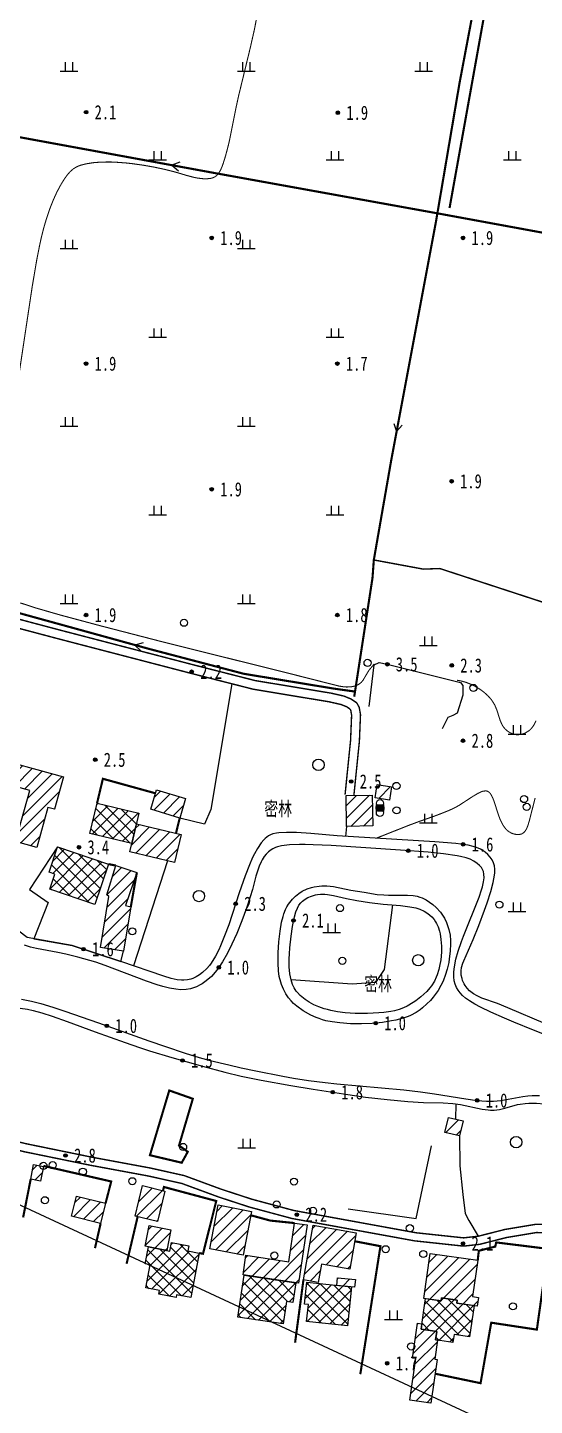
# Model space of a CAD drawing. Header units: metres. Extents: x 494039 to 619385, y 3351420 to 3402703.
# Drawn here: x 587434.9 to 587577.8, y 3393339.3 to 3393727.7 of the extents above; entities that cross this region are included whole.
import ezdxf
from ezdxf.enums import TextEntityAlignment as Align

# ---------------------------------------------------------------- set-up
doc = ezdxf.new("R2010")
doc.units = ezdxf.units.M
for name, pattern in [('2430', [0]), ('2450', [0]), ('4410a', [0]), ('8521', [0]), ('8522', [0]), ('9610', [0])]:
    doc.linetypes.add(name, pattern=pattern)
for name, color, linetype in [('210100', 130, 'Continuous'), ('220200', 130, 'Continuous'), ('261301', 141, 'Continuous'), ('310300', 8, 'Continuous'), ('310500', 8, 'Continuous'), ('380201', 8, '2430'), ('380202', 8, '2450'), ('440100', 8, 'Continuous'), ('510301', 8, 'Continuous'), ('510402', 8, 'Continuous'), ('720100', 8, 'Continuous'), ('760201', 8, '8521'), ('760202', 8, '8522'), ('810100', 8, '9610'), ('810200', 8, 'Continuous'), ('810302', 8, 'Continuous'), ('810501', 8, 'Continuous'), ('范围线', 8, 'Continuous')]:
    doc.layers.add(name, color=color, linetype=linetype)
doc.layers.add('710101', color=8, linetype='Continuous', lineweight=0)
pattern_1 = [(45, (0, 0), (-1.767766953, 1.767766953), []), (135, (0, 0), (-1.767766953, -1.767766953), [])]
pattern_2 = [(45, (0, 0), (-1.767766953, 1.767766953), [])]

# ---------------------------------------------------------------- blocks, each defined once
blk = doc.blocks.new('gc170')
at = {"linetype": 'Continuous'}
blk.add_circle((0, 0), 0.5, dxfattribs=at)
blk = doc.blocks.new('p_point')
for radius in [0.25, 0.2, 0.15, 0.1, 0.05]:
    blk.add_circle((0, 0), radius)
blk.add_point((0, 0))
blk = doc.blocks.new('gu')
at = {"flags": 128}
for points in [[(3.75, 0), (-3.75, 0)], [(2.71, -0.6), (3.75, 0), (3.75, 0), (2.71, 0.6)]]:
    blk.add_lwpolyline(points, dxfattribs=at)
blk = doc.blocks.new('vm')
at = {"linetype": 'Continuous'}
for p, q in [((1.25, 0), (-1.25, 0)), ((-0.5, 0), (-0.5, 1.3)), ((0.5, 1.3), (0.5, 0))]:
    blk.add_line(p, q, dxfattribs=at)
blk = doc.blocks.new('v1')
blk.add_circle((0, 0), 0.8)
blk = doc.blocks.new('1-3&1-4')
at = {"layer": '310300', "linetype": 'Continuous'}
h = blk.add_hatch(dxfattribs=at)
h.set_pattern_fill('ANSI31', color=8, scale=20, style=0)
h.set_pattern_definition(pattern_2)
h.paths.add_polyline_path([(587445.0749, 3393516.5075), (587442.5579, 3393507.3338), (587440.6583, 3393507.8551), (587437.5648, 3393496.5801), (587431.5579, 3393498.2282), (587435.5118, 3393512.639), (587421.4469, 3393516.498), (587423.1034, 3393522.5358)])
h = blk.add_hatch(dxfattribs=at)
h.set_pattern_fill('ANSI31', color=8, scale=20, style=0)
h.set_pattern_definition(pattern_2)
h.paths.add_polyline_path([(587479.4697, 3393510.3413), (587477.8137, 3393504.8646), (587469.6307, 3393507.339), (587471.2867, 3393512.8157)])
h = blk.add_hatch(dxfattribs=at)
h.set_pattern_fill('ANSI31', color=8, scale=20, style=0)
h.set_pattern_definition(pattern_2)
h.paths.add_polyline_path([(587537.5483, 3393513.6915), (587536.9575, 3393509.9382), (587532.905, 3393510.5761), (587533.4958, 3393514.3294)])
h = blk.add_hatch(dxfattribs=at)
h.set_pattern_fill('ANSI31', color=8, scale=20, style=0)
h.set_pattern_definition(pattern_2)
h.paths.add_polyline_path([(587524.8891, 3393502.5174), (587524.7296, 3393511.1974), (587532.0881, 3393511.3327), (587532.2476, 3393502.6526)])
h = blk.add_hatch(dxfattribs=at)
h.set_pattern_fill('ANSI31', color=8, scale=20, style=0)
h.set_pattern_definition(pattern_2)
h.paths.add_polyline_path([(587465.6288, 3393503.273), (587478.243, 3393500.2649), (587476.3516, 3393492.3337), (587463.7375, 3393495.3418)])
h = blk.add_hatch(dxfattribs=at)
h.set_pattern_fill('ANSI31', color=8, scale=20, style=0)
h.set_pattern_definition(pattern_2)
h.paths.add_polyline_path([(587465.7299, 3393489.4847), (587462.52, 3393480.1864), (587464.0322, 3393479.8952), (587461.9676, 3393467.3135), (587455.4661, 3393468.3803), (587457.8341, 3393482.8114), (587457.2276, 3393483.2769), (587459.7986, 3393491.4837)])
h = blk.add_hatch(dxfattribs=at)
h.set_pattern_fill('ANSI31', color=8, scale=20, style=0)
h.set_pattern_definition(pattern_2)
h.paths.add_polyline_path([(587557.7525, 3393419.4972), (587556.7444, 3393415.2994), (587552.6045, 3393416.2936), (587553.6125, 3393420.4914)])
h = blk.add_hatch(dxfattribs=at)
h.set_pattern_fill('ANSI31', color=8, scale=20, style=0)
h.set_pattern_definition(pattern_2)
h.paths.add_polyline_path([(587436.6165, 3393407.2215), (587439.4265, 3393406.666), (587438.6096, 3393402.5336), (587435.7996, 3393403.089)])
h = blk.add_hatch(dxfattribs=at)
h.set_pattern_fill('ANSI31', color=8, scale=20, style=0)
h.set_pattern_definition(pattern_2)
h.paths.add_polyline_path([(587471.5519, 3393391.127), (587465.2262, 3393392.6444), (587467.2954, 3393401.2701), (587473.621, 3393399.7528)])
h = blk.add_hatch(dxfattribs=at)
h.set_pattern_fill('ANSI31', color=8, scale=20, style=0)
h.set_pattern_definition(pattern_2)
h.paths.add_polyline_path([(587456.9187, 3393396.3264), (587455.5246, 3393390.6371), (587447.3366, 3393392.6435), (587448.7308, 3393398.3328)])
h = blk.add_hatch(dxfattribs=at)
h.set_pattern_fill('ANSI31', color=8, scale=20, style=0)
h.set_pattern_definition(pattern_2)
h.paths.add_polyline_path([(587488.6719, 3393395.833), (587498.0667, 3393394.0055), (587495.6644, 3393381.6561), (587486.2696, 3393383.4836)])
h = blk.add_hatch(dxfattribs=at)
h.set_pattern_fill('ANSI31', color=8, scale=20, style=0)
h.set_pattern_definition(pattern_2)
h.paths.add_polyline_path([(587468.072, 3393384.1867), (587469.1884, 3393390.0077), (587475.2749, 3393388.8404), (587474.1585, 3393383.0194)])
h = blk.add_hatch(dxfattribs=at)
h.set_pattern_fill('ANSI31', color=8, scale=20, style=0)
h.set_pattern_definition(pattern_2)
h.paths.add_polyline_path([(587495.6732, 3393376.1341), (587496.4967, 3393381.6384), (587508.5688, 3393379.8323), (587510.1983, 3393390.7244), (587513.7998, 3393390.1856), (587511.3467, 3393373.7892)])
h = blk.add_hatch(dxfattribs=at)
h.set_pattern_fill('ANSI31', color=8, scale=20, style=0)
h.set_pattern_definition(pattern_2)
h.paths.add_polyline_path([(587527.5851, 3393388.0133), (587525.7652, 3393377.7549), (587517.8271, 3393379.1632), (587516.9025, 3393373.9516), (587512.7001, 3393374.6972), (587515.4446, 3393390.1671)])
h = blk.add_hatch(dxfattribs=at)
h.set_pattern_fill('ANSI31', color=8, scale=20, style=0)
h.set_pattern_definition(pattern_2)
h.paths.add_polyline_path([(587555.9189, 3393368.1559), (587556.0453, 3393369.0324), (587551.6253, 3393369.6702), (587551.4988, 3393368.7937), (587546.6149, 3393369.4985), (587548.4425, 3393382.1638), (587561.8458, 3393380.2297), (587560.3714, 3393370.0112), (587562.0535, 3393369.7684), (587561.7005, 3393367.3217)])
h = blk.add_hatch(dxfattribs=at)
h.set_pattern_fill('ANSI31', color=8, scale=20, style=0)
h.set_pattern_definition(pattern_2)
h.paths.add_polyline_path([(587522.1092, 3393373.1554), (587522.3387, 3393375.3343), (587527.3594, 3393374.8055), (587527.1299, 3393372.6266)])
h = blk.add_hatch(dxfattribs=at)
h.set_pattern_fill('ANSI31', color=8, scale=20, style=0)
h.set_pattern_definition(pattern_2)
h.paths.add_polyline_path([(587550.2883, 3393360.1695), (587549.9469, 3393357.804), (587550.495, 3393357.7249), (587549.7177, 3393352.3382), (587550.4418, 3393352.2338), (587548.6652, 3393339.9221), (587542.6764, 3393340.7863), (587544.3692, 3393352.5178), (587543.4501, 3393352.6504), (587544.8679, 3393362.476), (587546.1151, 3393362.296), (587545.8996, 3393360.8028)])
at = {"layer": '310500', "linetype": 'Continuous'}
h = blk.add_hatch(dxfattribs=at)
h.set_pattern_fill('ANSI37', color=8, scale=20, style=0)
h.set_pattern_definition(pattern_1)
h.paths.add_polyline_path([(587466.3319, 3393506.2213), (587464.3008, 3393497.7043), (587452.4736, 3393500.5247), (587454.5046, 3393509.0417)])
h = blk.add_hatch(dxfattribs=at)
h.set_pattern_fill('ANSI37', color=8, scale=20, style=0)
h.set_pattern_definition(pattern_1)
h.paths.add_polyline_path([(587457.7186, 3393491.9057), (587453.9113, 3393480.5484), (587441.1561, 3393484.8243), (587442.5778, 3393489.065), (587440.973, 3393489.603), (587443.3587, 3393496.7196)])
h = blk.add_hatch(dxfattribs=at)
h.set_pattern_fill('ANSI37', color=8, scale=20, style=0)
h.set_pattern_definition(pattern_1)
h.paths.add_polyline_path([(587480.9299, 3393369.7263), (587476.9472, 3393370.4901), (587476.8049, 3393369.7481), (587471.9082, 3393370.6872), (587472.0998, 3393371.6861), (587468.2287, 3393372.4285), (587469.4841, 3393378.9742), (587468.091, 3393379.2414), (587469.0051, 3393384.0077), (587475.0312, 3393382.852), (587475.4953, 3393385.2719), (587480.3645, 3393384.3381), (587480.0875, 3393382.8936), (587483.3357, 3393382.2707)])
h = blk.add_hatch(dxfattribs=at)
h.set_pattern_fill('ANSI37', color=8, scale=20, style=0)
h.set_pattern_definition(pattern_1)
h.paths.add_polyline_path([(587510.5501, 3393373.9084), (587509.7205, 3393368.3634), (587507.952, 3393368.628), (587507.0096, 3393362.3292), (587494.2125, 3393364.2437), (587495.9844, 3393376.0875)])
h = blk.add_hatch(dxfattribs=at)
h.set_pattern_fill('ANSI37', color=8, scale=20, style=0)
h.set_pattern_definition(pattern_1)
h.paths.add_polyline_path([(587526.2394, 3393372.7204), (587525.0874, 3393361.7829), (587513.6055, 3393362.9923), (587514.1074, 3393367.757), (587513.0414, 3393367.8693), (587513.6916, 3393374.0421)])
h = blk.add_hatch(dxfattribs=at)
h.set_pattern_fill('ANSI37', color=8, scale=20, style=0)
h.set_pattern_definition(pattern_1)
h.paths.add_polyline_path([(587551.4988, 3393368.7937), (587551.6253, 3393369.6702), (587556.0453, 3393369.0324), (587555.9189, 3393368.1559), (587560.8383, 3393367.4461), (587559.5721, 3393358.6713), (587555.1637, 3393359.3074), (587554.8448, 3393357.0972), (587549.9469, 3393357.804), (587550.2883, 3393360.1695), (587545.8996, 3393360.8028), (587547.1433, 3393369.4222)])
at = {"layer": '210100', "color": 141, "linetype": 'Continuous', "flags": 128}
blk.add_lwpolyline([(587433.2055, 3393453.8438), (587436.0383, 3393453.2797), (587438.654, 3393452.5967), (587442.0433, 3393451.5634), (587445.4125, 3393450.4461), (587454.8915, 3393447.1452), (587469.0705, 3393442.1202), (587473.8041, 3393440.4732), (587479.3467, 3393438.6199), (587483.3342, 3393437.3922), (587486.4454, 3393436.5411), (587491.6799, 3393435.2764), (587495.1872, 3393434.4953), (587499.2892, 3393433.6235), (587506.9278, 3393432.1093), (587509.874, 3393431.5805), (587514.089, 3393430.9229), (587518.7899, 3393430.3557), (587522.1563, 3393430.0137), (587541.0309, 3393428.2748), (587545.7328, 3393427.7264), (587549.7005, 3393427.1353), (587558.4549, 3393425.6933), (587561.6886, 3393425.2892), (587564.2817, 3393425.1012), (587566.3106, 3393425.0962), (587568.362, 3393425.2793), (587574.5647, 3393426.4384), (587575.9465, 3393426.6166), (587577.2131, 3393426.6988), (587579.2476, 3393426.6896)], dxfattribs=at)
at = {"layer": '210100', "color": 141, "linetype": 'Continuous', "elevation": 1.1471, "flags": 128}
blk.add_lwpolyline([(587582.5387, 3393443.1496), (587577.5485, 3393445.1177), (587572.0627, 3393447.3545), (587569.3712, 3393448.4819), (587565.5117, 3393450.1816), (587562.5816, 3393451.5949), (587560.9963, 3393452.4381), (587559.5319, 3393453.3235), (587558.4262, 3393454.1217), (587557.5711, 3393454.8707), (587556.9173, 3393455.5694), (587556.3379, 3393456.3315), (587555.8523, 3393457.1503), (587555.4737, 3393458.0506), (587555.231, 3393459.0333), (587555.1156, 3393460.1517), (587555.1073, 3393460.7714), (587555.1378, 3393461.498), (587555.2996, 3393462.944), (587555.7128, 3393465.0609), (587556.3538, 3393467.3964), (587557.2517, 3393470.0537), (587557.8133, 3393471.5558), (587562.2135, 3393482.5751), (587562.9424, 3393484.6476), (587563.2001, 3393485.5169), (587563.5106, 3393486.8919), (587563.6387, 3393488.06), (587563.606, 3393489.0193), (587563.4541, 3393489.779), (587563.236, 3393490.3545), (587562.8632, 3393490.9753), (587562.3858, 3393491.5296), (587561.7216, 3393492.1116), (587560.7203, 3393492.7695), (587559.7284, 3393493.2534), (587558.6012, 3393493.6627), (587557.0226, 3393494.0704), (587556.0616, 3393494.2591), (587552.1517, 3393494.8293), (587547.8774, 3393495.259), (587540.0836, 3393495.8341), (587520.5199, 3393497.1336), (587515.4791, 3393497.354), (587513.2353, 3393497.3959), (587511.5503, 3393497.391), (587508.7357, 3393497.2815), (587506.5443, 3393497.047), (587505.4239, 3393496.7843), (587504.7947, 3393496.5563), (587504.0294, 3393496.1722), (587503.6131, 3393495.9101), (587502.8366, 3393495.3081), (587502.2047, 3393494.6826), (587501.6574, 3393494.0037), (587501.0719, 3393493.0901), (587500.7647, 3393492.5127), (587500.2304, 3393491.3051), (587499.9219, 3393490.4686), (587499.3234, 3393488.523), (587498.3307, 3393484.7562), (587497.7219, 3393482.671), (587496.6576, 3393479.4749), (587495.3253, 3393475.8952), (587493.8918, 3393472.3761), (587492.5426, 3393469.3503), (587491.2852, 3393466.8117), (587489.8847, 3393464.3499), (587488.8334, 3393462.7715), (587487.7914, 3393461.4269), (587486.7356, 3393460.2615), (587485.2786, 3393458.9515), (587484.1265, 3393458.1491), (587483.6107, 3393457.8533), (587482.5338, 3393457.3421), (587481.4109, 3393456.943), (587480.8372, 3393456.7883), (587479.6747, 3393456.5764), (587478.1347, 3393456.5055), (587476.6883, 3393456.6149), (587474.9832, 3393456.9039), (587473.0359, 3393457.3817), (587471.4775, 3393457.8393), (587468.4161, 3393458.8702), (587456.7831, 3393463.3111), (587454.1293, 3393464.2361), (587452.4711, 3393464.7597), (587449.1197, 3393465.706), (587445.7365, 3393466.5316), (587443.4558, 3393467.0096), (587437.4217, 3393468.1388), (587435.7847, 3393468.5285), (587434.0973, 3393469.0343)], dxfattribs=at)
blk.add_lwpolyline([(587529.7841, 3393483.9437), (587533.5317, 3393483.3689), (587535.368, 3393483.1953), (587536.704, 3393483.15), (587542.0124, 3393483.164), (587543.6098, 3393483.0394), (587544.7798, 3393482.8345), (587545.541, 3393482.6227), (587546.2179, 3393482.3666), (587547.2678, 3393481.8462), (587548.275, 3393481.2152), (587549.2333, 3393480.4938), (587550.1326, 3393479.6949), (587551.3358, 3393478.3617), (587552.1102, 3393477.2221), (587552.4453, 3393476.6279), (587553.0296, 3393475.3957), (587553.699, 3393473.4691), (587554.0399, 3393471.8651), (587554.1782, 3393470.3327), (587554.1931, 3393469.4072), (587554.0949, 3393467.3954), (587553.8334, 3393465.2333), (587553.6577, 3393464.2047), (587553.2322, 3393462.2734), (587552.7089, 3393460.4895), (587552.2079, 3393459.1641), (587551.8359, 3393458.3522), (587551.4751, 3393457.6544), (587550.6719, 3393456.2994), (587549.2877, 3393454.3746), (587548.5094, 3393453.4668), (587547.5316, 3393452.4733), (587546.2733, 3393451.3709), (587545.6144, 3393450.8595), (587544.4749, 3393450.0766), (587542.9294, 3393449.2332), (587542.2284, 3393448.9359), (587540.784, 3393448.443), (587538.7963, 3393447.9379), (587537.5305, 3393447.6844), (587534.9668, 3393447.2808), (587532.1217, 3393446.9746), (587529.0466, 3393446.8395), (587526.0137, 3393446.902), (587522.9978, 3393447.1205), (587520.7575, 3393447.4121), (587519.0378, 3393447.7546), (587518.0686, 3393448.016), (587517.0977, 3393448.342), (587516.3307, 3393448.6421), (587514.8247, 3393449.3285), (587512.653, 3393450.5397), (587510.8013, 3393451.8399), (587509.8782, 3393452.6432), (587509.218, 3393453.3296), (587508.5262, 3393454.2017), (587508.1324, 3393454.7797), (587507.7656, 3393455.3782), (587507.11, 3393456.6242), (587506.5601, 3393457.9197), (587506.3286, 3393458.5813), (587505.9046, 3393460.2297), (587505.6745, 3393461.7975), (587505.536, 3393463.9632), (587505.5608, 3393466.869), (587505.772, 3393469.9495), (587506.1333, 3393473.0171), (587506.5642, 3393475.4856), (587506.9545, 3393477.0901), (587507.194, 3393477.8735), (587507.6817, 3393479.1402), (587508.0425, 3393479.87), (587508.5021, 3393480.623), (587509.5809, 3393481.9747), (587510.4728, 3393482.8483), (587510.9504, 3393483.2517), (587511.4474, 3393483.6294), (587512.3889, 3393484.2339), (587513.7861, 3393484.8826), (587515.0219, 3393485.2763), (587515.725, 3393485.4442), (587517.1521, 3393485.6792), (587517.871, 3393485.7466), (587519.307, 3393485.774), (587521.1735, 3393485.5769), (587526.0777, 3393484.5832)], close=True, dxfattribs=at)
at = {"layer": '220200', "color": 141, "linetype": 'Continuous', "const_width": 0.6, "flags": 128}
for points in [[(587573.1701, 3393799.093), (587556.6917, 3393711.9052), (587550.0721, 3393672.9697), (587537.4054, 3393605.4512), (587532.5476, 3393577.6191), (587532.1779, 3393572.5724), (587527.0199, 3393539.0613)], [(587575.7848, 3393797.4351), (587564.8324, 3393737.6122), (587553.8983, 3393676.8012)], [(587527.2441, 3393540.5182), (587521.0192, 3393541.3997), (587495.839, 3393545.5451), (587469.3964, 3393552.4896), (587415.7277, 3393567.2824), (587363.4387, 3393580.974), (587327.9641, 3393590.9553)]]:
    blk.add_lwpolyline(points, dxfattribs=at)
at = {"layer": '220200', "color": 141, "linetype": 'Continuous', "const_width": 0.6, "elevation": 2.7721, "flags": 128}
for points in [[(587550.4704, 3393675.3125), (587488.1284, 3393686.5846), (587418.7728, 3393699.3165), (587348.6963, 3393711.8664)], [(587550.4704, 3393675.3125), (587606.5851, 3393664.9995)]]:
    blk.add_lwpolyline(points, dxfattribs=at)
at = {"layer": '310300', "color": 8, "linetype": 'Continuous', "flags": 128}
for points in [[(587445.0749, 3393516.5075), (587442.5579, 3393507.3338), (587440.6583, 3393507.8551), (587437.5648, 3393496.5801), (587431.5579, 3393498.2282), (587435.5118, 3393512.639), (587421.4469, 3393516.498), (587423.1034, 3393522.5358)], [(587479.4697, 3393510.3413), (587477.8137, 3393504.8646), (587469.6307, 3393507.339), (587471.2867, 3393512.8157)], [(587524.8891, 3393502.5174), (587524.7296, 3393511.1974), (587532.0881, 3393511.3327), (587532.2476, 3393502.6526)], [(587465.7299, 3393489.4847), (587462.52, 3393480.1864), (587464.0322, 3393479.8952), (587461.9676, 3393467.3135), (587455.4661, 3393468.3803), (587457.8341, 3393482.8114), (587457.2276, 3393483.2769), (587459.7986, 3393491.4837)], [(587495.6732, 3393376.1341), (587496.4967, 3393381.6384), (587508.5688, 3393379.8323), (587510.1983, 3393390.7244), (587513.7998, 3393390.1856), (587511.3467, 3393373.7892)], [(587527.5851, 3393388.0133), (587525.7652, 3393377.7549), (587517.8271, 3393379.1632), (587516.9025, 3393373.9516), (587512.7001, 3393374.6972), (587515.4446, 3393390.1671)], [(587555.9189, 3393368.1559), (587556.0453, 3393369.0324), (587551.6253, 3393369.6702), (587551.4988, 3393368.7937), (587546.6149, 3393369.4985), (587548.4425, 3393382.1638), (587561.8458, 3393380.2297), (587560.3714, 3393370.0112), (587562.0535, 3393369.7684), (587561.7005, 3393367.3217)], [(587550.2883, 3393360.1695), (587549.9469, 3393357.804), (587550.495, 3393357.7249), (587549.7177, 3393352.3382), (587550.4418, 3393352.2338), (587548.6652, 3393339.9221), (587542.6764, 3393340.7863), (587544.3692, 3393352.5178), (587543.4501, 3393352.6504), (587544.8679, 3393362.476), (587546.1151, 3393362.296), (587545.8996, 3393360.8028)]]:
    blk.add_lwpolyline(points, close=True, dxfattribs=at)
for points, elevation in [([(587537.5483, 3393513.6915), (587536.9575, 3393509.9382), (587532.905, 3393510.5761), (587533.4958, 3393514.3294)], 6.1745), ([(587465.6288, 3393503.273), (587478.243, 3393500.2649), (587476.3516, 3393492.3337), (587463.7375, 3393495.3418)], 6.7863), ([(587557.7525, 3393419.4972), (587556.7444, 3393415.2994), (587552.6045, 3393416.2936), (587553.6125, 3393420.4914)], 6.2997), ([(587436.6165, 3393407.2215), (587439.4265, 3393406.666), (587438.6096, 3393402.5336), (587435.7996, 3393403.089)], 4.9104), ([(587471.5519, 3393391.127), (587465.2262, 3393392.6444), (587467.2954, 3393401.2701), (587473.621, 3393399.7528)], 5.2673), ([(587456.9187, 3393396.3264), (587455.5246, 3393390.6371), (587447.3366, 3393392.6435), (587448.7308, 3393398.3328)], 5.0293), ([(587488.6719, 3393395.833), (587498.0667, 3393394.0055), (587495.6644, 3393381.6561), (587486.2696, 3393383.4836)], 5.416), ([(587468.072, 3393384.1867), (587469.1884, 3393390.0077), (587475.2749, 3393388.8404), (587474.1585, 3393383.0194)], 5.2673), ([(587522.1092, 3393373.1554), (587522.3387, 3393375.3343), (587527.3594, 3393374.8055), (587527.1299, 3393372.6266)], 5.9205)]:
    blk.add_lwpolyline(points, close=True, dxfattribs=dict(at, elevation=elevation))
at = {"layer": '310500', "color": 8, "linetype": 'Continuous', "flags": 128}
for points, elevation in [([(587466.3319, 3393506.2213), (587464.3008, 3393497.7043), (587452.4736, 3393500.5247), (587454.5046, 3393509.0417)], 9.5987), ([(587457.7186, 3393491.9057), (587453.9113, 3393480.5484), (587441.1561, 3393484.8243), (587442.5778, 3393489.065), (587440.973, 3393489.603), (587443.3587, 3393496.7196)], 13.7253), ([(587480.9299, 3393369.7263), (587476.9472, 3393370.4901), (587476.8049, 3393369.7481), (587471.9082, 3393370.6872), (587472.0998, 3393371.6861), (587468.2287, 3393372.4285), (587469.4841, 3393378.9742), (587468.091, 3393379.2414), (587469.0051, 3393384.0077), (587475.0312, 3393382.852), (587475.4953, 3393385.2719), (587480.3645, 3393384.3381), (587480.0875, 3393382.8936), (587483.3357, 3393382.2707)], 13.2449), ([(587510.5501, 3393373.9084), (587509.7205, 3393368.3634), (587507.952, 3393368.628), (587507.0096, 3393362.3292), (587494.2125, 3393364.2437), (587495.9844, 3393376.0875)], 10.7021), ([(587526.2394, 3393372.7204), (587525.0874, 3393361.7829), (587513.6055, 3393362.9923), (587514.1074, 3393367.757), (587513.0414, 3393367.8693), (587513.6916, 3393374.0421)], 12.3304), ([(587551.4988, 3393368.7937), (587551.6253, 3393369.6702), (587556.0453, 3393369.0324), (587555.9189, 3393368.1559), (587560.8383, 3393367.4461), (587559.5721, 3393358.6713), (587555.1637, 3393359.3074), (587554.8448, 3393357.0972), (587549.9469, 3393357.804), (587550.2883, 3393360.1695), (587545.8996, 3393360.8028), (587547.1433, 3393369.4222)], 9.1511)]:
    blk.add_lwpolyline(points, close=True, dxfattribs=dict(at, elevation=elevation))
at = {"layer": '380201', "color": 8, "linetype": '2430', "const_width": 0.6, "flags": 128}
for points, elevation in [([(587470.9939, 3393511.8474), (587456.1575, 3393515.9463), (587454.5046, 3393509.0417)], 5.9247), ([(587476.7758, 3393500.6148), (587477.8137, 3393504.8646)], 5.5487), ([(587459.7986, 3393491.4837), (587457.7186, 3393491.9057)], 6.4154), ([(587464.0322, 3393479.8952), (587465.7299, 3393489.4847)], 6.4154), ([(587456.9187, 3393396.3264), (587458.5039, 3393402.4423), (587439.3969, 3393406.8464)], 5.1247), ([(587435.7996, 3393403.089), (587433.6686, 3393392.3154)], 4.9105), ([(587483.3357, 3393382.2707), (587484.3837, 3393382.0706), (587488.1203, 3393396.9459), (587473.373, 3393400.8955), (587473.1117, 3393399.8749)], 5.089), ([(587465.9458, 3393392.4718), (587462.8332, 3393379.2528)], 5.089), ([(587510.1983, 3393390.7244), (587503.3522, 3393391.4249), (587497.856, 3393392.9225)], 4.625), ([(587453.9251, 3393383.6466), (587455.5246, 3393390.6371)], 4.9819), ([(587528.7348, 3393348.1258), (587534.4199, 3393384.2081), (587527.1572, 3393385.6013)], 4.6607), ([(587512.7001, 3393374.6972), (587510.3479, 3393357.0165)], 4.6607)]:
    blk.add_lwpolyline(points, dxfattribs=dict(at, elevation=elevation))
at = {"layer": '380201', "color": 8, "linetype": '2430', "const_width": 0.6, "elevation": 4.0183, "flags": 128}
blk.add_lwpolyline([(587469.4222, 3393409.8504), (587478.3947, 3393407.7299), (587480.0859, 3393410.8178), (587477.6228, 3393412.5753), (587481.5183, 3393425.7564), (587474.8723, 3393428.1014)], close=True, dxfattribs=at)
at = {"layer": '380201', "color": 8, "linetype": '2430', "const_width": 0.6, "flags": 128}
blk.add_lwpolyline([(587549.8687, 3393348.2627), (587562.6457, 3393345.5956), (587565.6491, 3393362.6482), (587578.5185, 3393360.694), (587581.7133, 3393383.4491), (587567.05, 3393385.2694), (587566.7957, 3393384.1053), (587562.15, 3393382.9141), (587561.8458, 3393380.2297)], dxfattribs=at)
at = {"layer": '380202', "color": 8, "linetype": '2450', "flags": 128}
for points in [[(587443.3587, 3393496.7196), (587435.4469, 3393484.7466), (587440.7363, 3393481.0523), (587436.6858, 3393470.83), (587447.4603, 3393468.9867), (587461.2056, 3393464.4631), (587461.9676, 3393467.3135)], [(587525.2833, 3393394.7285), (587544.534, 3393392.0536), (587548.852, 3393412.5225)]]:
    blk.add_lwpolyline(points, dxfattribs=at)
at = {"layer": '440100', "color": 8, "linetype": 'Continuous', "const_width": 0.4, "flags": 128}
for points in [[(587331.4552, 3393585.9375), (587382.936, 3393571.3281), (587407.9877, 3393564.8368), (587443.4707, 3393555.4253), (587482.0281, 3393545.3924), (587498.5639, 3393541.1795), (587519.9773, 3393537.6339), (587523.3578, 3393536.8647), (587524.893, 3393536.242), (587525.8356, 3393535.6119)], [(587527.7249, 3393537.3516), (587528.4281, 3393536.085), (587528.7949, 3393534.0384), (587528.4808, 3393526.5456), (587526.9254, 3393511.2378)], [(587392.7481, 3393414.4084), (587398.3269, 3393414.2686), (587420.0616, 3393413.9301), (587424.5691, 3393413.1689), (587433.8701, 3393410.8545), (587452.6403, 3393407.0124), (587468.998, 3393403.9842), (587478.4276, 3393401.8859), (587488.7473, 3393398.0879), (587497.4485, 3393395.2439), (587509.4565, 3393392.016), (587544.0808, 3393385.7059), (587557.8497, 3393384.229), (587562.4009, 3393384.7323), (587569.9846, 3393386.6589), (587578.436, 3393388.0612), (587582.8618, 3393387.956), (587615.8065, 3393380.6637), (587651.9541, 3393373.0515), (587664.1943, 3393370.9431)]]:
    blk.add_lwpolyline(points, dxfattribs=at)
at = {"layer": '440100', "color": 8, "linetype": '4410a', "const_width": 0.4, "flags": 128}
for points in [[(587331.8907, 3393588.2416), (587383.5863, 3393573.7383), (587408.6207, 3393567.2514), (587444.105, 3393557.8396), (587482.6505, 3393547.8099), (587499.0769, 3393543.6249), (587520.4585, 3393540.0845), (587524.1087, 3393539.2539), (587526.068, 3393538.4592), (587527.7249, 3393537.3516)], [(587525.8356, 3393535.6119), (587526.0442, 3393535.2362), (587526.2893, 3393533.8685), (587525.9898, 3393526.7242), (587524.4419, 3393511.4901)], [(587380.9528, 3393419.884), (587385.6329, 3393418.4448), (587392.0166, 3393416.7412), (587398.3738, 3393416.582), (587420.2734, 3393416.2409), (587425.0418, 3393415.4357), (587434.3817, 3393413.1117), (587453.0829, 3393409.2836), (587469.46, 3393406.2519), (587479.0814, 3393404.1109), (587489.5066, 3393400.2741), (587498.1087, 3393397.4624), (587509.9652, 3393394.2752), (587544.4121, 3393387.9975), (587557.8459, 3393386.5566), (587561.9869, 3393387.0144), (587569.5095, 3393388.9255), (587578.2727, 3393390.3796), (587583.142, 3393390.2638), (587616.295, 3393382.9254), (587652.3891, 3393375.3245), (587668.4093, 3393372.565), (587672.6389, 3393372.4169), (587683.0643, 3393372.5552), (587694.8213, 3393371.1998), (587719.6275, 3393370.2668), (587729.4179, 3393368.9963), (587755.8196, 3393367.3935), (587777.3083, 3393367.3295), (587803.266, 3393367.5803), (587814.9068, 3393366.8432)]]:
    blk.add_lwpolyline(points, dxfattribs=at)
at = {"layer": '510402', "color": 8, "linetype": 'Continuous'}
for p, q in [((587533.0867, 3393508.1089), (587533.0776, 3393507.3495)), ((587533.0776, 3393507.3495), (587535.4774, 3393507.3207)), ((587535.4865, 3393508.0801), (587533.0867, 3393508.1089)), ((587535.4774, 3393507.3207), (587535.4865, 3393508.0801))]:
    blk.add_line(p, q, dxfattribs=at)
at = {"layer": '510402', "color": 8, "linetype": 'Continuous', "const_width": 2.4, "flags": 128}
blk.add_lwpolyline([(587534.2701, 3393506.7149), (587534.294, 3393508.7147)], dxfattribs=at)
at = {"layer": '710101', "color": 8, "linetype": 'Continuous', "const_width": 0.3, "elevation": 2, "flags": 128}
for points in [[(587555.9782, 3393543.7272), (587557.2754, 3393543.4776), (587558.5082, 3393543.1388), (587560.2958, 3393542.4224), (587561.5782, 3393541.7408), (587562.7532, 3393540.9826), (587563.7419, 3393540.2248), (587564.6605, 3393539.3909), (587565.4903, 3393538.4818), (587565.8656, 3393537.9989), (587566.6662, 3393536.7071), (587567.282, 3393535.1964), (587568.1643, 3393532.3903), (587568.7607, 3393531.078), (587569.1941, 3393530.4227), (587569.5975, 3393529.956), (587570.2096, 3393529.4113), (587570.8997, 3393528.9583), (587571.6488, 3393528.617), (587572.0395, 3393528.4948), (587572.8397, 3393528.3613), (587573.2343, 3393528.3535), (587574.0222, 3393528.4434), (587574.4102, 3393528.5369), (587575.1613, 3393528.811), (587576.1858, 3393529.4114), (587576.5245, 3393529.6854), (587577.0417, 3393530.2093), (587577.5545, 3393530.8944), (587577.8098, 3393531.316), (587578.302, 3393532.3288)], [(587499.6423, 3393731.098), (587498.8869, 3393727.1546), (587497.708, 3393721.9469), (587494.4229, 3393708.4262), (587493.7947, 3393705.5519), (587491.9261, 3393696.2143), (587491.5514, 3393694.575), (587490.7663, 3393691.5755), (587490.0991, 3393689.4307), (587489.7897, 3393688.5575), (587489.3518, 3393687.5334), (587488.7041, 3393686.4669), (587488.2108, 3393685.9322), (587487.5848, 3393685.4994), (587486.9926, 3393685.2662), (587486.5999, 3393685.1701), (587485.6175, 3393685.0561), (587484.312, 3393685.0723), (587482.8503, 3393685.2464), (587482.0539, 3393685.3986), (587480.0174, 3393685.9191), (587476.7214, 3393686.9007), (587473.6808, 3393687.6799), (587470.5987, 3393688.3363), (587467.4896, 3393688.8842), (587464.3639, 3393689.3225), (587462.7976, 3393689.496), (587459.6623, 3393689.7332), (587458.0951, 3393689.7857), (587455.4868, 3393689.7483), (587453.406, 3393689.5771), (587451.3332, 3393689.2441), (587449.9189, 3393688.8848), (587448.9253, 3393688.5045), (587447.9168, 3393687.9181), (587446.8744, 3393687.0073), (587446.1336, 3393686.1545), (587445.1929, 3393684.8363), (587444.1116, 3393683.0543), (587443.1533, 3393681.2247), (587442.1797, 3393679.088), (587441.2108, 3393676.6389), (587440.2662, 3393673.8743), (587439.5235, 3393671.3552), (587438.7475, 3393668.2594), (587438.2899, 3393666.181), (587437.4725, 3393662.0004), (587436.2266, 3393654.6392), (587432.5682, 3393630.3393)], [(587432.8522, 3393565.5203), (587437.3221, 3393564.0622), (587444.364, 3393562.0374), (587455.4591, 3393559.0649), (587473.7756, 3393554.3297), (587507.3263, 3393545.9817), (587522.7702, 3393542.0607), (587524.2098, 3393541.8476), (587524.8818, 3393541.8093), (587525.9014, 3393541.8457), (587526.5044, 3393541.9289), (587527.3883, 3393542.1522), (587527.7804, 3393542.3007), (587528.4037, 3393542.6276), (587529.0045, 3393543.1123), (587529.5031, 3393543.7068), (587531.1555, 3393546.4884), (587532.7038, 3393548.3522)], [(587533.2081, 3393499.1817), (587542.4296, 3393502.8323), (587545.2411, 3393503.8794), (587550.2698, 3393505.6497), (587553.7236, 3393507.0045), (587555.3638, 3393507.7789), (587556.5557, 3393508.4324), (587560.3998, 3393510.9367), (587561.9013, 3393511.8343), (587562.8409, 3393512.2748), (587563.2847, 3393512.4259), (587564.1044, 3393512.5441), (587564.5879, 3393512.4514), (587565.0906, 3393512.1277), (587565.4412, 3393511.7257), (587565.8298, 3393511.0827), (587566.3073, 3393509.9874), (587566.618, 3393509.1081), (587567.5778, 3393506.068), (587568.1589, 3393504.4817), (587568.9304, 3393502.9358), (587569.7071, 3393501.8645), (587570.2746, 3393501.3072), (587570.5898, 3393501.0632), (587571.2948, 3393500.6556), (587571.7014, 3393500.4927), (587572.4415, 3393500.2994), (587573.191, 3393500.2289), (587573.8422, 3393500.2897), (587574.2194, 3393500.3999), (587574.7956, 3393500.7474), (587575.1688, 3393501.1387), (587575.5316, 3393501.6981), (587575.9094, 3393502.5393), (587576.3379, 3393503.9022), (587578.0414, 3393510.5481)]]:
    blk.add_lwpolyline(points, dxfattribs=at)
at = {"layer": '760201', "color": 8, "linetype": '8521', "flags": 128}
for points in [[(587531.1957, 3393536.3581), (587532.6187, 3393548.0892), (587534.0175, 3393548.7196), (587536.3473, 3393548.2111), (587556.9943, 3393543.0946), (587557.6655, 3393542.2565), (587557.6325, 3393539.4974), (587556.0744, 3393534.4339), (587554.7837, 3393533.7392), (587553.4492, 3393533.2169), (587551.8656, 3393530.064)], [(587854.3035, 3393432.3857), (587847.0376, 3393430.991), (587843.2662, 3393430.3898), (587839.4683, 3393429.965), (587835.4559, 3393429.6992), (587829.131, 3393429.4678), (587824.5251, 3393429.3651), (587815.8873, 3393429.2756), (587812.2121, 3393429.3083), (587805.0395, 3393429.5326), (587798.6672, 3393429.8073), (587785.1306, 3393430.4849), (587777.9709, 3393430.9667), (587773.2076, 3393431.4625), (587770.8737, 3393431.8325), (587769.1971, 3393432.2235), (587765.6113, 3393433.4595), (587763.9115, 3393433.9282), (587762.9828, 3393434.1325), (587760.5649, 3393434.549), (587755.5986, 3393435.177), (587753.3621, 3393435.5414), (587751.6147, 3393435.9634), (587750.0426, 3393436.5032), (587748.4204, 3393437.2065), (587746.8325, 3393438.0132), (587745.5835, 3393438.7672), (587744.3735, 3393439.7137), (587743.7827, 3393440.3353), (587743.167, 3393441.2494), (587742.7809, 3393442.11), (587742.4102, 3393443.2925), (587741.8527, 3393445.851), (587741.4182, 3393448.5736), (587740.947, 3393452.6559), (587740.5418, 3393457.646), (587740.3801, 3393460.3698), (587740.2316, 3393464.4619), (587740.224, 3393466.9938), (587740.3644, 3393473.5755), (587740.2718, 3393475.8466), (587740.1716, 3393476.8525), (587739.925, 3393478.3555), (587739.4771, 3393479.9953), (587739.2867, 3393480.4991), (587738.8824, 3393481.3371), (587738.4516, 3393481.9867), (587737.905, 3393482.5697), (587737.2376, 3393483.0759), (587736.8012, 3393483.3425), (587733.6959, 3393484.9005), (587732.1001, 3393485.849), (587731.1363, 3393486.4804), (587727.9042, 3393488.7698), (587725.3627, 3393490.6986), (587723.5913, 3393492.1424), (587720.7816, 3393494.5727), (587719.3381, 3393495.7252), (587718.1751, 3393496.531), (587717.3612, 3393497.0143), (587716.6476, 3393497.3915), (587715.0828, 3393498.1106), (587711.9296, 3393499.295), (587704.9108, 3393501.521), (587702.0734, 3393502.4855), (587700.3136, 3393503.1682), (587693.9057, 3393506.0588), (587692.0487, 3393506.7937), (587691.1053, 3393507.1113), (587689.6638, 3393507.4993), (587688.0704, 3393507.7599), (587686.5802, 3393507.8338), (587685.8335, 3393507.8088), (587684.5992, 3393507.6674), (587683.9914, 3393507.546), (587682.9224, 3393507.232), (587681.8527, 3393506.7572), (587680.7261, 3393506.0181), (587679.9041, 3393505.2256), (587679.5737, 3393504.8221), (587678.982, 3393503.9509), (587678.3712, 3393502.8172), (587678.0542, 3393502.1234), (587677.2174, 3393499.8897), (587677.0311, 3393499.2293), (587676.8102, 3393498.1268), (587676.752, 3393497.5776), (587676.7567, 3393496.5976), (587676.8307, 3393496.0605), (587676.972, 3393495.5009), (587677.2679, 3393494.7429), (587677.4866, 3393494.315), (587678.0083, 3393493.5012), (587678.5399, 3393492.8465), (587679.6563, 3393491.7945), (587680.6453, 3393491.0713), (587681.296, 3393490.6603), (587682.7895, 3393489.8377), (587683.7687, 3393489.3552), (587687.5237, 3393487.6358), (587691.9864, 3393485.717), (587695.4208, 3393484.3728), (587698.0933, 3393483.4638), (587701.1452, 3393482.6208), (587711.2277, 3393480.3088), (587712.7855, 3393479.9073), (587715.121, 3393479.2222), (587717.0645, 3393478.5376), (587718.8411, 3393477.7623), (587720.1043, 3393476.998), (587720.7368, 3393476.4563), (587721.0618, 3393476.0906), (587721.5126, 3393475.3866), (587721.8486, 3393474.6017), (587722.1479, 3393473.5369), (587722.2816, 3393472.8672), (587722.9208, 3393468.5655), (587724.9539, 3393457.0027), (587725.3539, 3393454.026), (587725.5593, 3393451.4501), (587725.5666, 3393449.1104), (587725.503, 3393448.1354), (587725.2752, 3393446.3491), (587725.1213, 3393445.5464), (587724.7555, 3393444.1321), (587724.3209, 3393442.9253), (587724.0589, 3393442.346), (587723.6836, 3393441.65), (587723.225, 3393440.9551), (587722.5878, 3393440.1627), (587721.6271, 3393439.1857), (587720.0062, 3393437.8731), (587718.0838, 3393436.6481), (587716.142, 3393435.6794), (587715.2713, 3393435.3179), (587713.5035, 3393434.6874), (587712.4294, 3393434.3591), (587710.2582, 3393433.7969), (587707.4544, 3393433.2444), (587704.3922, 3393432.826), (587700.077, 3393432.4225), (587693.267, 3393431.9886), (587685.2055, 3393431.6324), (587679.6267, 3393431.5215), (587676.3514, 3393431.5734), (587671.5635, 3393431.8484), (587664.3904, 3393432.466), (587650.8519, 3393433.8254), (587642.8996, 3393434.7151), (587638.1437, 3393435.3509), (587634.9715, 3393435.8715), (587623.3495, 3393437.9925), (587597.348, 3393442.3217), (587594.6986, 3393442.8034), (587590.8986, 3393443.5826), (587587.4486, 3393444.4676), (587584.2408, 3393445.5515), (587580.9551, 3393446.8568), (587570.3205, 3393451.4186), (587567.3772, 3393452.5727), (587563.0327, 3393454.1317), (587561.6745, 3393454.7388), (587560.6817, 3393455.2977), (587559.5237, 3393456.177), (587558.8356, 3393456.911), (587558.2896, 3393457.682), (587558.0254, 3393458.1415), (587557.5894, 3393459.1084), (587557.4222, 3393459.6087), (587557.2025, 3393460.6249), (587557.1527, 3393461.2356), (587557.1687, 3393461.8323), (587557.3111, 3393462.7755), (587557.6457, 3393463.9383), (587557.9068, 3393464.6292), (587560.5584, 3393470.6001), (587562.1499, 3393474.5637), (587563.7752, 3393478.9395), (587564.4694, 3393480.9456), (587565.4972, 3393484.1997), (587566.1666, 3393486.7002), (587566.5914, 3393488.8143), (587566.6584, 3393489.4072), (587566.6791, 3393490.5012), (587566.5588, 3393491.4035), (587566.2934, 3393492.2703), (587565.8968, 3393493.0989), (587565.3882, 3393493.8714), (587564.7295, 3393494.6222), (587563.9506, 3393495.2838), (587563.0941, 3393495.8373), (587562.6083, 3393496.0951), (587561.527, 3393496.5612), (587560.5941, 3393496.8685), (587559.1064, 3393497.227), (587557.1248, 3393497.5416), (587555.7144, 3393497.7021), (587549.773, 3393498.2025), (587526.821, 3393499.548), (587522.2079, 3393499.8731), (587514.793, 3393500.5369), (587510.7553, 3393500.796), (587507.9277, 3393500.8316), (587505.756, 3393500.7158), (587505.0716, 3393500.6276), (587504.0808, 3393500.4065), (587503.398, 3393500.1526), (587502.8873, 3393499.8807), (587501.9013, 3393499.1214), (587501.526, 3393498.7463), (587500.8293, 3393497.9195), (587499.7295, 3393496.2729), (587498.8918, 3393494.7608), (587498.387, 3393493.7404), (587497.4721, 3393491.6777), (587496.2591, 3393488.5468), (587494.6245, 3393483.807), (587491.6394, 3393474.8233), (587490.4883, 3393471.6688), (587489.3137, 3393468.8251), (587488.8134, 3393467.7431), (587487.9058, 3393465.9796), (587486.6583, 3393463.9704), (587486.1926, 3393463.3381), (587485.4347, 3393462.4361), (587484.2516, 3393461.3116), (587483.3829, 3393460.6653), (587482.4547, 3393460.109), (587481.478, 3393459.6611), (587480.9745, 3393459.4847), (587479.9869, 3393459.2501), (587478.9574, 3393459.1608), (587478.3463, 3393459.1694), (587477.0665, 3393459.3035), (587475.4013, 3393459.6587), (587473.3707, 3393460.2716), (587461.2056, 3393464.4631)], [(587326.632, 3393489.672), (587328.7, 3393488.5216), (587331.0084, 3393487.3281), (587332.9893, 3393486.4326), (587335.143, 3393485.6018), (587337.4873, 3393484.8351), (587339.3382, 3393484.3113), (587349.273, 3393481.9896), (587352.4484, 3393481.0896), (587354.1597, 3393480.5409), (587358.1205, 3393479.1599), (587363.7361, 3393477.0436), (587367.0943, 3393475.7248), (587373.2449, 3393473.2176), (587378.3328, 3393470.9987), (587379.0995, 3393470.6351), (587379.9713, 3393470.1397), (587380.5785, 3393469.6738), (587380.9507, 3393469.2929), (587382.0731, 3393467.833), (587382.8426, 3393466.9811), (587383.6935, 3393466.2108), (587384.2361, 3393465.7847), (587385.3789, 3393465.0086), (587386.5797, 3393464.3295), (587388.1389, 3393463.6028), (587390.2754, 3393462.777), (587406.6299, 3393457.1587), (587413.088, 3393454.8916), (587416.4591, 3393453.8203), (587419.1615, 3393453.139), (587421.9224, 3393452.5925), (587423.3946, 3393452.355), (587426.5852, 3393451.9638), (587432.8397, 3393451.3259), (587434.9005, 3393451.0023), (587436.4806, 3393450.6664), (587438.9769, 3393449.9967), (587441.8976, 3393449.0651), (587446.1307, 3393447.564), (587453.9831, 3393444.6653), (587462.413, 3393441.5934), (587466.453, 3393440.2076), (587469.2934, 3393439.2985), (587475.5826, 3393437.4127), (587484.2016, 3393434.9725), (587490.5467, 3393433.2803), (587495.1861, 3393432.1611), (587500.7459, 3393431.03), (587509.1309, 3393429.5426), (587515.433, 3393428.4922), (587525.249, 3393426.9432), (587530.167, 3393426.2508), (587536.3001, 3393425.5404), (587542.1088, 3393425.0111), (587546.5656, 3393424.7375), (587552.0569, 3393424.5823), (587554.7844, 3393424.4088), (587556.9796, 3393424.1132), (587563.0669, 3393422.8476), (587564.744, 3393422.5955), (587565.4333, 3393422.5413), (587566.5114, 3393422.5393), (587567.9848, 3393422.7299), (587569.4862, 3393423.0939), (587573.0274, 3393424.0987), (587573.7917, 3393424.2559), (587575.2113, 3393424.4462), (587576.2822, 3393424.5168), (587578.436, 3393424.5116), (587580.6005, 3393424.3577), (587583.494, 3393423.9904), (587586.7468, 3393423.4263), (587590.3383, 3393422.6716), (587594.0213, 3393421.7783), (587596.6124, 3393421.0954), (587603.4627, 3393419.1726), (587608.1518, 3393417.8029), (587622.3836, 3393413.5479), (587624.6841, 3393412.9072), (587628.1483, 3393412.0343), (587630.86, 3393411.4739), (587632.69, 3393411.1871), (587635.3476, 3393410.9077), (587639.3619, 3393410.6839), (587645.4152, 3393410.57), (587656.8725, 3393410.4743), (587659.5625, 3393410.3885), (587662.9154, 3393410.1854), (587665.585, 3393409.8996), (587667.0828, 3393409.6718), (587670.4901, 3393409.0217), (587676.2011, 3393407.8271), (587680.4893, 3393407.0857), (587685.5634, 3393406.3722), (587688.3039, 3393406.0406), (587689.2401, 3393405.9477), (587690.2692, 3393405.9432), (587690.9727, 3393406.067), (587691.4761, 3393406.2624), (587692.2729, 3393406.8058), (587692.7876, 3393407.3349), (587693.2771, 3393408.0053), (587693.8182, 3393409.0266), (587695.1128, 3393412.5565), (587695.3398, 3393413.039), (587695.7399, 3393413.6919), (587696.1463, 3393414.1544), (587696.5768, 3393414.4886), (587697.1704, 3393414.782), (587698.015, 3393415.0339), (587699.5535, 3393415.2969), (587702.6811, 3393415.6743), (587705.5314, 3393415.876), (587707.9807, 3393415.9019), (587710.3792, 3393415.7535), (587717.7145, 3393414.8616), (587719.9145, 3393414.7351), (587721.5036, 3393414.7665), (587723.3536, 3393414.9581), (587725.5646, 3393415.3496), (587727.0351, 3393415.6754), (587732.5386, 3393417.0529), (587734.0067, 3393417.3936), (587736.2122, 3393417.8216), (587737.3171, 3393417.9805), (587739.1637, 3393418.1298), (587740.4998, 3393418.1236), (587741.467, 3393418.0604), (587742.4346, 3393417.9553), (587744.367, 3393417.6399), (587745.4898, 3393417.4021), (587747.5593, 3393416.8753), (587750.6282, 3393415.9248), (587757.5858, 3393413.5505), (587760.014, 3393412.831), (587761.2366, 3393412.5244), (587762.7768, 3393412.2115), (587765.2422, 3393411.9006), (587768.0954, 3393411.7479), (587769.8913, 3393411.724), (587780.7382, 3393411.9136), (587786.5062, 3393411.7939), (587833.1825, 3393409.3986), (587840.079, 3393408.9329), (587845.5599, 3393408.4847), (587847.1652, 3393408.503), (587848.3996, 3393408.6641), (587849.2838, 3393408.9021), (587850.2846, 3393409.357), (587851.0108, 3393409.8522), (587852.1148, 3393410.8212), (587853.0127, 3393411.7298), (587855.3207, 3393414.2293)]]:
    blk.add_lwpolyline(points, dxfattribs=at)
blk.add_lwpolyline([(587524.86, 3393482.2013), (587527.7836, 3393481.6266), (587531.3521, 3393481.0869), (587535.1404, 3393480.6485), (587540.1075, 3393480.2195), (587542.6926, 3393479.8925), (587544.3589, 3393479.5526), (587545.5439, 3393479.1958), (587546.7751, 3393478.656), (587547.7801, 3393478.0162), (587548.9068, 3393477.0215), (587549.5529, 3393476.2623), (587549.9769, 3393475.6352), (587550.2395, 3393475.163), (587550.6729, 3393474.1741), (587551.0516, 3393472.9619), (587551.2174, 3393472.2481), (587551.4795, 3393470.6033), (587551.5667, 3393469.6743), (587551.6153, 3393468.7396), (587551.6053, 3393467.0546), (587551.3963, 3393464.8762), (587551.0715, 3393463.098), (587550.8599, 3393462.225), (587550.3891, 3393460.6914), (587550.1377, 3393460.0297), (587549.6222, 3393458.9105), (587548.7864, 3393457.5657), (587548.3809, 3393457.0382), (587547.4916, 3393456.0322), (587545.8362, 3393454.4848), (587544.4003, 3393453.3618), (587543.6532, 3393452.8436), (587541.9095, 3393451.8114), (587540.903, 3393451.3406), (587539.7276, 3393450.9201), (587538.402, 3393450.5771), (587537.39, 3393450.3814), (587535.3342, 3393450.1039), (587533.9476, 3393449.9808), (587530.803, 3393449.8287), (587527.2981, 3393449.8269), (587524.5094, 3393449.9812), (587522.3473, 3393450.2564), (587520.4393, 3393450.6361), (587519.4961, 3393450.8709), (587518.5615, 3393451.1373), (587517.0273, 3393451.6618), (587515.6796, 3393452.2404), (587514.3279, 3393452.9715), (587513.1591, 3393453.7445), (587511.7666, 3393454.8974), (587511.0102, 3393455.6967), (587510.6696, 3393456.1255), (587510.0881, 3393457.0359), (587509.6338, 3393458.0075), (587509.206, 3393459.3102), (587508.886, 3393460.938), (587508.7127, 3393462.9145), (587508.6966, 3393465.2407), (587508.7477, 3393466.5764), (587508.8566, 3393468.2507), (587509.1972, 3393471.6112), (587509.5944, 3393474.3102), (587510.1603, 3393477.0231), (587510.5896, 3393478.4628), (587511.016, 3393479.5101), (587511.4386, 3393480.2874), (587511.9541, 3393480.9906), (587512.424, 3393481.4659), (587513.1532, 3393482.018), (587513.9677, 3393482.4776), (587514.9558, 3393482.8903), (587516.1076, 3393483.2198), (587516.6934, 3393483.3314), (587517.55, 3393483.4257), (587518.7657, 3393483.4209), (587519.5178, 3393483.3516), (587521.1584, 3393483.076)], close=True, dxfattribs=at)
at = {"layer": '760202', "color": 8, "linetype": '8522', "flags": 128}
blk.add_lwpolyline([(587461.2056, 3393464.4631), (587447.4603, 3393468.9867), (587434.8364, 3393471.1728), (587424.5234, 3393478.9166), (587418.3704, 3393481.1138), (587384.035, 3393489.5426), (587373.9512, 3393493.4929), (587369.4365, 3393495.7396), (587358.8588, 3393499.1059), (587345.5209, 3393502.505), (587327.7118, 3393507.9784), (587316.5498, 3393511.8385), (587311.2581, 3393514.2548), (587288.6095, 3393522.1679), (587270.1515, 3393528.0272), (587253.3087, 3393534.3886), (587248.1454, 3393537.021), (587243.9723, 3393540.0885), (587241.2272, 3393541.8677), (587236.0808, 3393545.08)], dxfattribs=at)
at = {"layer": '810100', "color": 8, "linetype": '9610', "flags": 128}
for points in [[(587492.4748, 3393542.7309), (587486.5526, 3393507.2392), (587484.843, 3393503.1368), (587477.8137, 3393504.8646)], [(587474.3723, 3393492.8057), (587464.7651, 3393463.2338)], [(587537.7682, 3393480.4184), (587535.4978, 3393462.1864), (587533.0684, 3393458.5131), (587526.456, 3393458.0717), (587509.206, 3393459.3102)], [(587556.7444, 3393415.2994), (587556.8147, 3393406.8916), (587557.6259, 3393398.7303), (587558.292, 3393393.3976), (587559.3574, 3393391.4636), (587561.9869, 3393387.0144)]]:
    blk.add_lwpolyline(points, dxfattribs=at)
for points, elevation in [([(587524.8891, 3393502.5174), (587524.5952, 3393499.7002)], 3.4074), ([(587555.6921, 3393419.992), (587555.7993, 3393424.2935)], 3.0993)]:
    blk.add_lwpolyline(points, dxfattribs=dict(at, elevation=elevation))
at = {"layer": '810200', "color": 8, "linetype": 'Continuous', "const_width": 0.4, "elevation": 2.7483, "flags": 128}
blk.add_lwpolyline([(587532.5476, 3393577.6191), (587546.5226, 3393575.0319), (587551.1579, 3393575.2003), (587587.8882, 3393563.1977)], dxfattribs=at)
at = {"layer": '范围线', "color": 8, "flags": 128}
blk.add_lwpolyline([(580974.9971, 3398172.2884), (580158.1729, 3397748.7629), (583102.2681, 3395406.1495), (589376.9328, 3392493.3034), (594318.9563, 3392016.403), (594002.9657, 3392059.9931), (593709.5027, 3392110.274), (593489.39, 3392154.2585), (593446.55, 3392164.1073), (593184.0367, 3392224.4585), (592856.0894, 3392311.9807), (592630.9821, 3392379.424), (592345.2786, 3392474.0542), (592112.8421, 3392558.6278), (591835.9381, 3392668.5492), (591571.4074, 3392783.2499), (591303.4331, 3392909.9936), (591275.2655, 3392923.316), (591065.2798, 3393031.2284), (591019.813, 3393054.5939), (590886.2864, 3393127.1825), (590776.1303, 3393189.2284), (589711.9005, 3393302.4152), (583546.9224, 3396125.8295)], close=True, dxfattribs=at)
at = {"layer": '261301', "color": 141, "linetype": 'Continuous', "xscale": 2, "yscale": 2}
for p, rotation in [((587482.9944, 3393687.5271, 3.0844), 169.5955073587237), ((587540.3588, 3393621.1941, 3.0844), 259.3722642777724), ((587472.4561, 3393551.686, 3.0844), 165.2868647393399)]:
    blk.add_blockref('gu', p, dxfattribs=dict(at, rotation=rotation))
at = {"layer": '510301', "color": 8, "linetype": 'Continuous', "xscale": 2, "yscale": 2}
for p in [(587479.0325, 3393559.911, 3.0038), (587530.7807, 3393548.6172, 3.2536), (587560.6296, 3393541.5604, 3.3963), (587538.9371, 3393513.9404, 3.3635), (587574.9186, 3393510.2198, 3.2536), (587575.6595, 3393508.0239, 3.2536), (587538.9515, 3393507.0438, 3.2179), (587567.971, 3393480.4796, 3.3606), (587523.018, 3393479.5033, 3.1822), (587464.4423, 3393472.9477, 3.8246), (587523.6783, 3393464.6226, 3.1108), (587478.7659, 3393412.1906, 3.6819), (587439.3969, 3393406.8464, 5.5377), (587442.003, 3393407.0404, 5.5377), (587450.4993, 3393405.2019, 5.8741), (587464.4467, 3393402.5143, 6.9296), (587510.0366, 3393402.4076, 3.1465), (587439.8032, 3393397.1585, 4.467), (587505.1603, 3393395.9736, 3.3606), (587515.4065, 3393394.1951, 2.968), (587542.7001, 3393389.2788, 3.2773), (587535.892, 3393383.3457, 3.3248), (587504.5134, 3393381.5743, 3.896), (587546.4753, 3393382.001, 3.0274), (587571.7712, 3393367.2551, 3.0274), (587543.0909, 3393355.9412, 4.1105)]:
    blk.add_blockref('gc170', p, dxfattribs=at)
at = {"layer": '510402', "color": 8, "linetype": 'Continuous', "xscale": 2, "yscale": 2}
for p in [(587534.2986, 3393509.0944), (587534.2655, 3393506.3352)]:
    blk.add_blockref('gc170', p, dxfattribs=at)
at = {"layer": '720100', "color": 8, "linetype": 'Continuous', "xscale": 2, "yscale": 2, "zscale": 2}
for p in [(587451.4209, 3393703.8126, 2.0856), (587522.4122, 3393703.6588, 1.8991), (587486.8482, 3393668.3852, 1.8958), (587557.703, 3393668.3854, 1.9013), (587451.4207, 3393632.9578, 1.8908), (587522.2755, 3393632.9579, 1.7149), (587486.8481, 3393597.5304, 1.8589), (587554.4755, 3393599.8056, 1.9013), (587451.4206, 3393562.103, 1.8818), (587522.2754, 3393562.1031, 1.7738), (587536.3473, 3393548.2111, 3.4978), (587554.5266, 3393547.8914, 2.2844), (587481.184, 3393546.1028, 2.2362), (587557.7027, 3393526.6758, 2.7595), (587453.9995, 3393521.3133, 2.4605), (587526.1705, 3393515.1932, 2.5414), (587449.4005, 3393496.6511, 3.4205), (587557.7273, 3393497.4539, 1.5904), (587542.2647, 3393495.6826, 1.0106), (587493.6079, 3393480.7252, 2.3169), (587509.9214, 3393476.0033, 2.1178), (587450.701, 3393467.9202, 1.59), (587488.8334, 3393462.7715, 1.0106), (587457.2581, 3393446.3034, 1.0106), (587533.0827, 3393447.0685, 1.0106), (587478.6077, 3393436.5432, 1.5168), (587520.966, 3393427.6022, 1.8017), (587561.6886, 3393425.2892, 1.0106), (587445.6368, 3393409.7645, 2.7617), (587510.8558, 3393393.1123, 2.1994), (587557.7024, 3393384.9662, 2.0902), (587536.3212, 3393351.221, 1.703)]:
    blk.add_blockref('p_point', p, dxfattribs=at)
at = {"layer": '810302', "color": 8, "linetype": 'Continuous', "xscale": 2, "yscale": 2}
for p in [(587446.6135, 3393715.2687), (587496.6135, 3393715.2687), (587546.6135, 3393715.2687), (587471.6135, 3393690.2687), (587521.6135, 3393690.2687), (587571.6135, 3393690.2687), (587446.6135, 3393665.2687), (587496.6135, 3393665.2687), (587471.6135, 3393640.2687), (587521.6135, 3393640.2687), (587446.6135, 3393615.2687), (587496.6135, 3393615.2687), (587471.6135, 3393590.2687), (587521.6135, 3393590.2687), (587446.6135, 3393565.2687), (587496.6135, 3393565.2687), (587547.9491, 3393553.4546), (587572.9491, 3393528.4546), (587547.9491, 3393503.4546), (587572.9491, 3393478.4546), (587520.6479, 3393472.5187, 3.7495), (587496.711, 3393411.8395, 4.1064), (587538.0989, 3393363.4626, 4.1064)]:
    blk.add_blockref('vm', p, dxfattribs=at)
at = {"layer": '810501', "color": 8, "linetype": 'Continuous', "xscale": 2, "yscale": 2}
for p in [(587516.9501, 3393519.8713, 4.1064), (587483.2528, 3393482.896, 4.1064), (587545.0705, 3393464.8026, 4.1064), (587572.6881, 3393413.516, 3.1252)]:
    blk.add_blockref('v1', p, dxfattribs=at)
at = {"color": 8, "linetype": 'Continuous', "width": 0.75}
for p in [(587505.5864, 3393507.5958), (587533.7621, 3393458.2553)]:
    blk.add_text('密林', height=4, dxfattribs=at).set_placement(p, align=Align.MIDDLE)
at = {"layer": '720100', "color": 8, "width": 0.75}
for s, p in [('2.1', (587453.8209, 3393703.8126, 2.0856)), ('1.9', (587524.8122, 3393703.6588, 1.8991)), ('1.9', (587489.2482, 3393668.3852, 1.8958)), ('1.9', (587560.103, 3393668.3854, 1.9013)), ('1.9', (587453.8207, 3393632.9578, 1.8908)), ('1.7', (587524.6755, 3393632.9579, 1.7149)), ('1.9', (587556.8755, 3393599.8056, 1.9013)), ('1.9', (587489.2481, 3393597.5304, 1.8589)), ('1.9', (587453.8206, 3393562.103, 1.8818)), ('1.8', (587524.6754, 3393562.1031, 1.7738)), ('2.2', (587483.584, 3393546.1028, 2.2362)), ('3.5', (587538.7473, 3393548.2111, 3.4978)), ('2.3', (587556.9266, 3393547.8914, 2.2844)), ('2.8', (587560.1027, 3393526.6758, 2.7595)), ('2.5', (587456.3995, 3393521.3133, 2.4605)), ('2.5', (587528.5705, 3393515.1932, 2.5414)), ('3.4', (587451.8005, 3393496.6511, 3.4205)), ('1.0', (587544.6647, 3393495.6826, 1.0106)), ('1.6', (587560.1273, 3393497.4539, 1.5904)), ('2.3', (587496.0079, 3393480.7252, 2.3169)), ('2.1', (587512.3214, 3393476.0033, 2.1178)), ('1.6', (587453.101, 3393467.9202, 1.59)), ('1.0', (587491.2334, 3393462.7715, 1.0106)), ('1.0', (587459.6581, 3393446.3034, 1.0106)), ('1.0', (587535.4827, 3393447.0685, 1.0106)), ('1.5', (587481.0077, 3393436.5432, 1.5168)), ('1.8', (587523.366, 3393427.6022, 1.8017)), ('1.0', (587564.0886, 3393425.2892, 1.0106)), ('2.8', (587448.0368, 3393409.7645, 2.7617)), ('2.2', (587513.2558, 3393393.1123, 2.1994)), ('2.1', (587560.1024, 3393384.9662, 2.0902)), ('1.7', (587538.7212, 3393351.221, 1.703))]:
    blk.add_text(s, height=4, dxfattribs=at).set_placement(p, align=Align.MIDDLE_LEFT)

msp = doc.modelspace()

# ---------------------------------------------------------------- block references
msp.add_blockref('1-3&1-4', (0, 0))

doc.saveas('drawing.dxf')
